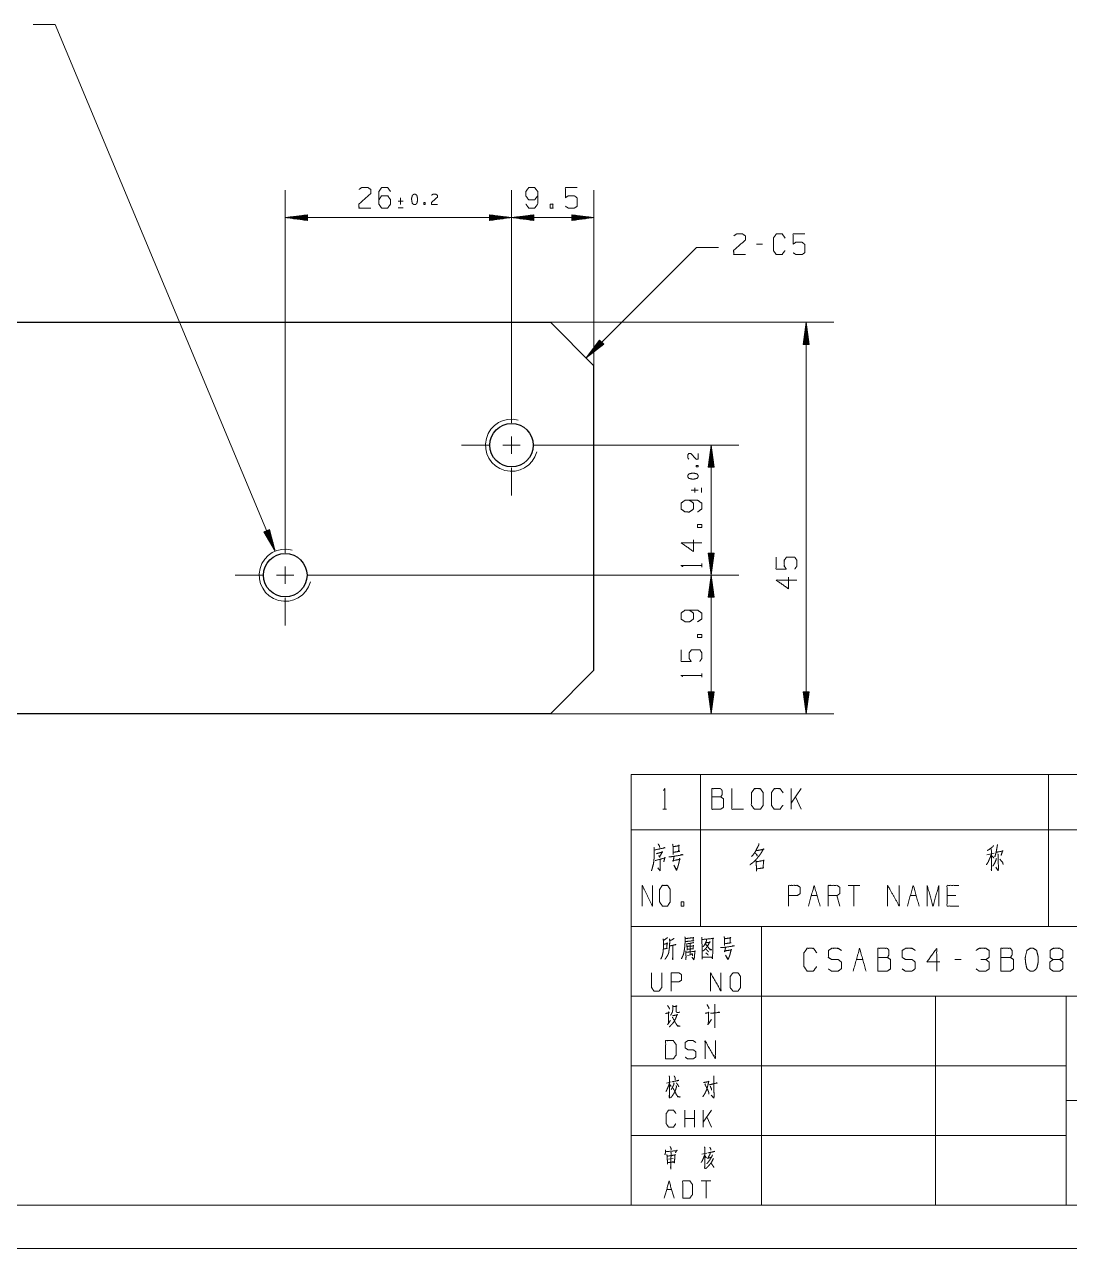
# Model space of a CAD drawing. Header units: millimetres. Extents: x 0 to 420, y 0 to 297.
# Drawn here: x 165.3 to 285.4, y 0 to 140.7 of the extents above; entities that cross this region are included whole.
import ezdxf

# ---------------------------------------------------------------- set-up
doc = ezdxf.new("R2010")
doc.units = ezdxf.units.MM
doc.layers.add('1', color=7, linetype='Continuous', true_color=0xffffff)

msp = doc.modelspace()

# ---------------------------------------------------------------- linework, layer by layer
at = {"layer": '1', "color": 13, "linetype": 'Continuous', "lineweight": 18}
for p, q in [((168.83, 140.68), (166.29, 140.68)), ((194.1, 80.15), (168.83, 140.68)), ((195.26, 83.14), (195.26, 121.65)), ((221.27, 98.09), (221.27, 121.65)), ((221.27, 98.09), (221.27, 121.65)), ((230.73, 101.45), (230.73, 121.65)), ((197.8, 118.81), (195.26, 118.48)), ((195.26, 118.48), (197.8, 118.14)), ((221.27, 118.48), (195.26, 118.48)), ((197.8, 118.5), (195.45, 118.5)), ((197.8, 118.45), (195.45, 118.45)), ((197.8, 118.55), (195.83, 118.55)), ((197.8, 118.4), (195.83, 118.4)), ((197.8, 118.6), (196.22, 118.6)), ((197.8, 118.35), (196.22, 118.35)), ((197.8, 118.65), (196.61, 118.65)), ((197.8, 118.3), (196.61, 118.3)), ((197.8, 118.7), (196.99, 118.7)), ((197.8, 118.25), (196.99, 118.25)), ((197.8, 118.75), (197.38, 118.75)), ((197.8, 118.2), (197.38, 118.2)), ((197.8, 118.81), (197.76, 118.81)), ((197.8, 118.81), (197.76, 118.81)), ((197.8, 118.14), (197.8, 118.81)), ((218.73, 118.81), (218.76, 118.81)), ((218.73, 118.81), (218.76, 118.81)), ((218.73, 118.81), (218.73, 118.14)), ((221.27, 118.48), (218.73, 118.81)), ((218.73, 118.75), (219.15, 118.75)), ((218.73, 118.7), (219.53, 118.7)), ((218.73, 118.65), (219.92, 118.65)), ((218.73, 118.6), (220.3, 118.6)), ((218.73, 118.55), (220.69, 118.55)), ((218.73, 118.5), (221.08, 118.5)), ((218.73, 118.14), (221.27, 118.48)), ((218.73, 118.45), (221.08, 118.45)), ((218.73, 118.4), (220.69, 118.4)), ((218.73, 118.35), (220.3, 118.35)), ((218.73, 118.3), (219.92, 118.3)), ((218.73, 118.25), (219.53, 118.25)), ((218.73, 118.2), (219.15, 118.2)), ((223.81, 118.81), (221.27, 118.48)), ((221.27, 118.48), (223.81, 118.14)), ((230.73, 118.48), (221.27, 118.48)), ((223.81, 118.5), (221.46, 118.5)), ((223.81, 118.45), (221.46, 118.45)), ((223.81, 118.55), (221.85, 118.55)), ((223.81, 118.4), (221.85, 118.4)), ((223.81, 118.6), (222.23, 118.6)), ((223.81, 118.35), (222.23, 118.35)), ((223.81, 118.65), (222.62, 118.65)), ((223.81, 118.3), (222.62, 118.3)), ((223.81, 118.7), (223.01, 118.7)), ((223.81, 118.25), (223.01, 118.25)), ((223.81, 118.75), (223.39, 118.75)), ((223.81, 118.2), (223.39, 118.2)), ((223.81, 118.81), (223.78, 118.81)), ((223.81, 118.81), (223.78, 118.81)), ((223.81, 118.14), (223.81, 118.81)), ((228.19, 118.81), (228.22, 118.81)), ((228.19, 118.81), (228.22, 118.81)), ((228.19, 118.81), (228.19, 118.14)), ((230.73, 118.48), (228.19, 118.81)), ((228.19, 118.75), (228.61, 118.75)), ((228.19, 118.7), (229, 118.7)), ((228.19, 118.65), (229.38, 118.65)), ((228.19, 118.6), (229.77, 118.6)), ((228.19, 118.55), (230.15, 118.55)), ((228.19, 118.5), (230.54, 118.5)), ((228.19, 118.14), (230.73, 118.48)), ((228.19, 118.45), (230.54, 118.45)), ((228.19, 118.4), (230.15, 118.4)), ((228.19, 118.35), (229.77, 118.35)), ((228.19, 118.3), (229.38, 118.3)), ((228.19, 118.25), (229, 118.25)), ((228.19, 118.2), (228.61, 118.2)), ((197.8, 118.15), (197.76, 118.15)), ((197.8, 118.15), (197.76, 118.15)), ((218.73, 118.15), (218.76, 118.15)), ((218.73, 118.15), (218.76, 118.15)), ((223.81, 118.15), (223.78, 118.15)), ((223.81, 118.15), (223.78, 118.15)), ((228.19, 118.15), (228.22, 118.15)), ((228.19, 118.15), (228.22, 118.15)), ((242.51, 115.04), (229.83, 102.36)), ((242.51, 115.04), (245.05, 115.04)), ((225.73, 106.45), (258.31, 106.45)), ((255.14, 106.45), (254.8, 103.91)), ((255.06, 103.91), (255.06, 105.87)), ((255.11, 103.91), (255.11, 106.26)), ((255.47, 103.91), (255.14, 106.45)), ((255.14, 106.45), (255.14, 61.45)), ((255.16, 103.91), (255.16, 106.26)), ((255.21, 103.91), (255.21, 105.87)), ((231.38, 104.39), (229.83, 102.36)), ((231.6, 104.17), (229.94, 102.51)), ((231.64, 104.13), (229.98, 102.47)), ((231.57, 104.21), (230.18, 102.82)), ((231.53, 104.24), (230.42, 103.13)), ((231.5, 104.28), (230.65, 103.44)), ((231.46, 104.31), (230.89, 103.75)), ((231.42, 104.35), (231.13, 104.05)), ((231.39, 104.39), (231.37, 104.36)), ((231.39, 104.39), (231.37, 104.36)), ((231.86, 103.92), (231.38, 104.39)), ((254.86, 103.91), (254.86, 104.33)), ((254.91, 103.91), (254.91, 104.71)), ((254.96, 103.91), (254.96, 105.1)), ((255.01, 103.91), (255.01, 105.48)), ((255.26, 103.91), (255.26, 105.48)), ((255.32, 103.91), (255.32, 105.1)), ((255.37, 103.91), (255.37, 104.71)), ((255.42, 103.91), (255.42, 104.33)), ((229.83, 102.36), (231.86, 103.92)), ((231.68, 104.1), (230.29, 102.71)), ((231.71, 104.06), (230.6, 102.95)), ((231.75, 104.03), (230.91, 103.19)), ((231.78, 103.99), (231.21, 103.42)), ((231.82, 103.95), (231.52, 103.66)), ((231.85, 103.92), (231.83, 103.9)), ((231.85, 103.92), (231.83, 103.9)), ((254.8, 103.91), (255.47, 103.91)), ((254.81, 103.91), (254.81, 103.94)), ((254.81, 103.91), (254.81, 103.94)), ((255.47, 103.91), (255.47, 103.94)), ((255.47, 103.91), (255.47, 103.94)), ((227.04, 92.32), (247.39, 92.32)), ((244.22, 92.32), (243.88, 89.78)), ((244.14, 89.78), (244.14, 91.74)), ((244.19, 89.78), (244.19, 92.13)), ((244.55, 89.78), (244.22, 92.32)), ((244.22, 77.38), (244.22, 92.32)), ((244.24, 89.78), (244.24, 92.13)), ((244.29, 89.78), (244.29, 91.74)), ((243.94, 89.78), (243.94, 90.2)), ((243.99, 89.78), (243.99, 90.59)), ((244.04, 89.78), (244.04, 90.97)), ((244.09, 89.78), (244.09, 91.36)), ((244.34, 89.78), (244.34, 91.36)), ((244.39, 89.78), (244.39, 90.97)), ((244.45, 89.78), (244.45, 90.59)), ((244.5, 89.78), (244.5, 90.2)), ((243.88, 89.78), (244.55, 89.78)), ((243.89, 89.78), (243.89, 89.81)), ((243.89, 89.78), (243.89, 89.81)), ((244.55, 89.78), (244.55, 89.81)), ((244.55, 89.78), (244.55, 89.81)), ((193.43, 82.62), (192.81, 82.36)), ((192.81, 82.36), (194.1, 80.15)), ((192.82, 82.36), (192.83, 82.33)), ((192.82, 82.36), (192.83, 82.33)), ((192.86, 82.38), (193.02, 82)), ((192.91, 82.4), (193.22, 81.66)), ((192.96, 82.42), (193.42, 81.33)), ((193, 82.44), (193.61, 80.99)), ((193.05, 82.46), (193.81, 80.65)), ((193.1, 82.48), (194, 80.32)), ((193.15, 82.5), (194.05, 80.34)), ((193.19, 82.52), (193.95, 80.71)), ((193.24, 82.54), (193.85, 81.09)), ((193.29, 82.56), (193.74, 81.46)), ((193.33, 82.58), (193.64, 81.84)), ((193.38, 82.6), (193.54, 82.21)), ((193.43, 82.62), (193.44, 82.59)), ((193.43, 82.62), (193.44, 82.59)), ((194.1, 80.15), (193.43, 82.62)), ((243.88, 79.92), (244.22, 77.38)), ((244.55, 79.92), (243.88, 79.92)), ((243.89, 79.92), (243.89, 79.89)), ((243.89, 79.92), (243.89, 79.89)), ((243.94, 79.92), (243.94, 79.5)), ((243.99, 79.92), (243.99, 79.12)), ((244.04, 79.92), (244.04, 78.73)), ((244.09, 79.92), (244.09, 78.34)), ((244.14, 79.92), (244.14, 77.96)), ((244.19, 79.92), (244.19, 77.57)), ((244.22, 77.38), (244.55, 79.92)), ((244.24, 79.92), (244.24, 77.57)), ((244.29, 79.92), (244.29, 77.96)), ((244.34, 79.92), (244.34, 78.34)), ((244.39, 79.92), (244.39, 78.73)), ((244.45, 79.92), (244.45, 79.12)), ((244.5, 79.92), (244.5, 79.5)), ((244.55, 79.92), (244.55, 79.89)), ((244.55, 79.92), (244.55, 79.89)), ((201.02, 77.38), (247.39, 77.38)), ((201.02, 77.38), (247.39, 77.38)), ((244.22, 77.38), (243.88, 74.84)), ((244.55, 74.84), (244.22, 77.38)), ((244.22, 77.38), (244.22, 61.45)), ((244.04, 74.84), (244.04, 76.03)), ((244.09, 74.84), (244.09, 76.41)), ((244.14, 74.84), (244.14, 76.8)), ((244.19, 74.84), (244.19, 77.19)), ((244.24, 74.84), (244.24, 77.19)), ((244.29, 74.84), (244.29, 76.8)), ((244.34, 74.84), (244.34, 76.41)), ((244.39, 74.84), (244.39, 76.03)), ((243.88, 74.84), (244.55, 74.84)), ((243.89, 74.84), (243.89, 74.87)), ((243.89, 74.84), (243.89, 74.87)), ((243.94, 74.84), (243.94, 75.26)), ((243.99, 74.84), (243.99, 75.64)), ((244.45, 74.84), (244.45, 75.64)), ((244.5, 74.84), (244.5, 75.26)), ((244.55, 74.84), (244.55, 74.87)), ((244.55, 74.84), (244.55, 74.87)), ((243.88, 63.99), (244.22, 61.45)), ((244.55, 63.99), (243.88, 63.99)), ((243.89, 63.99), (243.89, 63.96)), ((243.89, 63.99), (243.89, 63.96)), ((243.94, 63.99), (243.94, 63.57)), ((243.99, 63.99), (243.99, 63.19)), ((244.04, 63.99), (244.04, 62.8)), ((244.09, 63.99), (244.09, 62.41)), ((244.14, 63.99), (244.14, 62.03)), ((244.19, 63.99), (244.19, 61.64)), ((244.22, 61.45), (244.55, 63.99)), ((244.24, 63.99), (244.24, 61.64)), ((244.29, 63.99), (244.29, 62.03)), ((244.34, 63.99), (244.34, 62.41)), ((244.39, 63.99), (244.39, 62.8)), ((244.45, 63.99), (244.45, 63.19)), ((244.5, 63.99), (244.5, 63.57)), ((244.55, 63.99), (244.55, 63.96)), ((244.55, 63.99), (244.55, 63.96)), ((254.8, 63.99), (255.14, 61.45)), ((255.47, 63.99), (254.8, 63.99)), ((254.81, 63.99), (254.81, 63.96)), ((254.81, 63.99), (254.81, 63.96)), ((254.86, 63.99), (254.86, 63.57)), ((254.91, 63.99), (254.91, 63.19)), ((254.96, 63.99), (254.96, 62.8)), ((255.01, 63.99), (255.01, 62.41)), ((255.06, 63.99), (255.06, 62.03)), ((255.11, 63.99), (255.11, 61.64)), ((255.14, 61.45), (255.47, 63.99)), ((255.16, 63.99), (255.16, 61.64)), ((255.21, 63.99), (255.21, 62.03)), ((255.26, 63.99), (255.26, 62.41)), ((255.32, 63.99), (255.32, 62.8)), ((255.37, 63.99), (255.37, 63.19)), ((255.42, 63.99), (255.42, 63.57)), ((255.47, 63.99), (255.47, 63.96)), ((255.47, 63.99), (255.47, 63.96)), ((225.73, 61.45), (247.39, 61.45)), ((225.73, 61.45), (258.31, 61.45))]:
    msp.add_line(p, q, dxfattribs=at)
at = {"layer": '1', "color": 95, "linetype": 'Continuous', "lineweight": 18}
for p, q in [((208.8, 120.37), (208.23, 120.37)), ((208.23, 119.59), (208.8, 119.59)), ((208.52, 120.77), (208.52, 119.97)), ((250.1, 115.43), (249.42, 115.43)), ((242.32, 87.44), (242.32, 86.87)), ((243.11, 86.87), (243.11, 87.44)), ((241.92, 87.16), (242.72, 87.16)), ((243.12, 78.29), (243.12, 78.71)), ((243.12, 65.66), (243.12, 66.08)), ((235, 54.46), (243, 54.46)), ((235, 54.46), (235, 48.11)), ((243, 54.46), (243, 48.11)), ((243, 54.46), (283, 54.46)), ((283, 54.46), (283, 48.11)), ((283, 54.46), (313, 54.46)), ((254.57, 52.85), (253.41, 51.2)), ((253.41, 50.48), (253.41, 52.85)), ((254.57, 50.48), (253.9, 51.9)), ((238.67, 50.48), (239.09, 50.48)), ((235, 48.11), (243, 48.11)), ((235, 48.11), (235, 37)), ((243, 48.11), (243, 37)), ((243, 48.11), (283, 48.11)), ((283, 48.11), (283, 37)), ((283, 48.11), (313, 48.11)), ((275.91, 45.23), (276.73, 45.45)), ((261.28, 41.74), (259.94, 41.74)), ((260.61, 41.74), (260.61, 39.36)), ((255.72, 40.56), (256.39, 40.56)), ((259, 39.36), (258.67, 40.56)), ((267.1, 40.56), (267.77, 40.56)), ((272.33, 40.56), (271.32, 40.56)), ((235, 37), (243, 37)), ((243, 37), (283, 37)), ((283, 37), (313, 37)), ((241.5, 33.66), (242.04, 33.81)), ((241.79, 35.05), (241.78, 33.74)), ((260.9, 33.21), (261.64, 33.21)), ((272.95, 33.21), (272.21, 33.21)), ((239.62, 19.15), (239.06, 19.01)), ((239.43, 18.9), (239.63, 18.63)), ((241.17, 13.94), (241.17, 15.91)), ((242.28, 13.94), (242.28, 15.91)), ((244.25, 15.91), (243.29, 14.54)), ((243.29, 13.94), (243.29, 15.91)), ((242.28, 14.94), (241.17, 14.94)), ((244.25, 13.94), (243.7, 15.12)), ((239.32, 10.28), (239.85, 10.36)), ((243.7, 10.96), (243.12, 10.84)), ((243.49, 10.67), (243.68, 10.43)), ((244.18, 7.77), (243.07, 7.77)), ((243.62, 7.77), (243.62, 5.8)), ((239.1, 6.79), (239.66, 6.79))]:
    msp.add_line(p, q, dxfattribs=at)
at = {"layer": '1', "color": 30, "linetype": 'Continuous', "lineweight": 25}
for p, q in [((64.73, 106.45), (225.73, 106.45)), ((230.73, 101.45), (225.73, 106.45)), ((230.73, 66.45), (230.73, 101.45)), ((225.73, 61.45), (230.73, 66.45)), ((225.73, 61.45), (64.73, 61.45))]:
    msp.add_line(p, q, dxfattribs=at)
at = {"layer": '1', "color": 252, "linetype": 'Continuous', "lineweight": 18}
for p, q in [((221.27, 94.91), (221.27, 98.09)), ((221.27, 91.32), (221.27, 93.33)), ((218.68, 92.32), (215.5, 92.32)), ((220.27, 92.32), (222.27, 92.32)), ((223.86, 92.32), (227.04, 92.32)), ((221.27, 89.73), (221.27, 86.56)), ((195.26, 79.97), (195.26, 83.14)), ((192.67, 77.38), (189.49, 77.38)), ((194.25, 77.38), (196.26, 77.38)), ((195.26, 76.38), (195.26, 78.38)), ((197.85, 77.38), (201.02, 77.38)), ((195.26, 74.79), (195.26, 71.61))]:
    msp.add_line(p, q, dxfattribs=at)
at = {"layer": '1', "color": 132, "linetype": 'Continuous', "lineweight": 18}
for p, q in [((235, 37), (235, 5)), ((235, 37), (415, 37)), ((250, 37), (250, 5)), ((235, 29), (415, 29)), ((270, 29), (270, 5)), ((285, 29), (285, 5)), ((235, 21), (285, 21)), ((285, 17), (394, 17)), ((235, 13), (285, 13)), ((25, 5), (415, 5)), ((235, 5), (415, 5)), ((0, 0), (420, 0))]:
    msp.add_line(p, q, dxfattribs=at)
at = {"layer": '1', "color": 30, "linetype": 'Continuous', "lineweight": 25}
for centre in [(221.27, 92.32), (195.26, 77.38)]:
    msp.add_circle(centre, 2.5, dxfattribs=at)
at = {"layer": '1', "color": 30, "linetype": 'Continuous', "lineweight": 13}
for centre in [(221.27, 92.32), (195.26, 77.38)]:
    msp.add_arc(centre, 3, 75, 345, dxfattribs=at)
at = {"layer": '1', "color": 95, "linetype": 'Continuous', "lineweight": 18}
for points, knots in [([(203.74, 121.72), (204.06, 121.94), (204.75, 121.94), (205.08, 121.72), (205.08, 121.24), (203.72, 120.04), (203.74, 119.57), (205.08, 119.57)], [0, 0, 0.069694, 0.192979, 0.265274, 0.350227, 0.67474, 0.759752, 1, 1]), ([(206.02, 120.52), (206.34, 120.99), (207.03, 120.99), (207.36, 120.52), (207.36, 120.04), (207.03, 119.57), (206.34, 119.57), (206.02, 120.04), (206.02, 121.47), (206.34, 121.94), (207.03, 121.94), (207.36, 121.47)], [0, 0, 0.076964, 0.169762, 0.248073, 0.312018, 0.39033, 0.483127, 0.560092, 0.751927, 0.828891, 0.921688, 1, 1]), ([(210.21, 119.97), (210.38, 120.1), (210.46, 120.45), (210.46, 120.69), (210.38, 121.05), (210.21, 121.16), (210.04, 121.16), (209.87, 121.05), (209.78, 120.69), (209.79, 120.45), (209.87, 120.1), (210.04, 119.97), (210.21, 119.97)], [0, 0, 0.067525, 0.183968, 0.260581, 0.38094, 0.446136, 0.500306, 0.565502, 0.68586, 0.762527, 0.878305, 0.94583, 1, 1]), ([(212.07, 121.05), (212.23, 121.16), (212.57, 121.16), (212.74, 121.05), (212.74, 120.81), (212.06, 120.21), (212.07, 119.97), (212.74, 119.97)], [0, 0, 0.069694, 0.192979, 0.265274, 0.350229, 0.674738, 0.759752, 1, 1]), ([(222.92, 120.04), (223.24, 119.57), (223.93, 119.57), (224.27, 120.04), (224.27, 121.47), (223.93, 121.94), (223.24, 121.94), (222.92, 121.47), (222.9, 120.99), (223.24, 120.52), (223.93, 120.52), (224.27, 120.99)], [0, 0, 0.076857, 0.169525, 0.247728, 0.439296, 0.517499, 0.610167, 0.687024, 0.750925, 0.829129, 0.921797, 1, 1]), ([(227.46, 119.79), (227.79, 119.57), (228.48, 119.57), (228.82, 119.79), (228.82, 120.74), (228.48, 120.99), (227.79, 120.99), (227.46, 120.77), (227.46, 121.94), (228.82, 121.94)], [0, 0, 0.062229, 0.168343, 0.230572, 0.376815, 0.441266, 0.54738, 0.609609, 0.790488, 1, 1]), ([(211.18, 119.97), (211.35, 119.97), (211.35, 120.21), (211.18, 120.21), (211.18, 119.97)], [0, 0, 0.207082, 0.5, 0.707082, 1, 1]), ([(225.69, 119.57), (226.03, 119.57), (226.03, 120.04), (225.69, 120.04), (225.69, 119.57)], [0, 0, 0.207085, 0.5, 0.707085, 1, 1]), ([(246.81, 116.38), (247.13, 116.6), (247.82, 116.6), (248.15, 116.38), (248.15, 115.9), (246.79, 114.7), (246.81, 114.23), (248.15, 114.23)], [0, 0, 0.069691, 0.192976, 0.265274, 0.350227, 0.67474, 0.759752, 1, 1]), ([(252.69, 114.7), (252.35, 114.23), (251.7, 114.23), (251.36, 114.7), (251.36, 116.13), (251.7, 116.6), (252.37, 116.6), (252.71, 116.13)], [0, 0, 0.114567, 0.243366, 0.357935, 0.638584, 0.753154, 0.885433, 1, 1]), ([(253.62, 114.45), (253.96, 114.23), (254.65, 114.23), (254.98, 114.45), (254.98, 115.4), (254.65, 115.65), (253.96, 115.65), (253.62, 115.43), (253.62, 116.6), (254.98, 116.6)], [0, 0, 0.062229, 0.168345, 0.230571, 0.376816, 0.441264, 0.547379, 0.609609, 0.79049, 1, 1]), ([(241.64, 90.71), (241.53, 90.87), (241.53, 91.21), (241.64, 91.38), (241.88, 91.38), (242.48, 90.7), (242.72, 90.71), (242.72, 91.38)], [0, 0, 0.069692, 0.192977, 0.265269, 0.350224, 0.674739, 0.759753, 1, 1]), ([(242.72, 88.85), (242.59, 89.02), (242.24, 89.11), (242.01, 89.11), (241.64, 89.02), (241.53, 88.85), (241.53, 88.68), (241.64, 88.51), (242.01, 88.43), (242.24, 88.43), (242.59, 88.51), (242.72, 88.68), (242.72, 88.85)], [0, 0, 0.067527, 0.183971, 0.260585, 0.380945, 0.446139, 0.500306, 0.565501, 0.68586, 0.762527, 0.878306, 0.945834, 1, 1]), ([(242.72, 89.82), (242.72, 89.99), (242.48, 89.99), (242.48, 89.82), (242.72, 89.82)], [0, 0, 0.20709, 0.5, 0.70709, 1, 1]), ([(242.65, 84.66), (243.12, 84.98), (243.12, 85.67), (242.65, 86), (241.22, 86), (240.75, 85.67), (240.75, 84.98), (241.22, 84.66), (241.7, 84.64), (242.17, 84.98), (242.17, 85.67), (241.7, 86)], [0, 0, 0.076855, 0.169524, 0.247727, 0.439297, 0.517499, 0.610169, 0.687024, 0.750926, 0.829128, 0.921797, 1, 1]), ([(243.12, 82.88), (243.12, 83.21), (242.65, 83.21), (242.65, 82.88), (243.12, 82.88)], [0, 0, 0.207091, 0.5, 0.707091, 1, 1]), ([(242.17, 81.45), (242.17, 80.11), (240.75, 81.11), (243.12, 81.11)], [0, 0, 0.24587, 0.565295, 1, 1]), ([(253.82, 78.08), (254.05, 78.42), (254.05, 79.11), (253.82, 79.45), (252.87, 79.45), (252.62, 79.11), (252.62, 78.42), (252.85, 78.08), (251.67, 78.08), (251.67, 79.45)], [0, 0, 0.062228, 0.168344, 0.230572, 0.376816, 0.441265, 0.547381, 0.609608, 0.790489, 1, 1]), ([(240.95, 78.36), (240.75, 78.5), (243.12, 78.5)], [0, 0, 0.093486, 1, 1]), ([(253.1, 77.17), (253.1, 75.83), (251.67, 76.83), (254.05, 76.83)], [0, 0, 0.24587, 0.565295, 1, 1]), ([(242.65, 72.03), (243.12, 72.34), (243.12, 73.03), (242.65, 73.37), (241.22, 73.37), (240.75, 73.03), (240.75, 72.34), (241.22, 72.03), (241.7, 72.01), (242.17, 72.34), (242.17, 73.03), (241.7, 73.37)], [0, 0, 0.076855, 0.169525, 0.247727, 0.439297, 0.517499, 0.610169, 0.687024, 0.750926, 0.829128, 0.921798, 1, 1]), ([(243.12, 70.24), (243.12, 70.58), (242.65, 70.58), (242.65, 70.24), (243.12, 70.24)], [0, 0, 0.207091, 0.5, 0.707091, 1, 1]), ([(242.9, 67.46), (243.12, 67.79), (243.12, 68.48), (242.9, 68.82), (241.95, 68.82), (241.7, 68.48), (241.7, 67.79), (241.92, 67.46), (240.75, 67.46), (240.75, 68.82)], [0, 0, 0.062228, 0.168344, 0.230572, 0.376816, 0.441265, 0.54738, 0.609608, 0.79049, 1, 1]), ([(240.95, 65.73), (240.75, 65.87), (243.12, 65.87)], [0, 0, 0.093486, 1, 1]), ([(238.74, 52.65), (238.88, 52.85), (238.88, 50.48)], [0, 0, 0.093491, 1, 1]), ([(244.3, 51.9), (244.3, 52.85), (245.31, 52.85), (245.47, 52.63), (245.47, 52.15), (245.31, 51.9), (244.3, 51.9), (244.3, 50.48), (245.29, 50.48), (245.62, 50.7), (245.62, 51.68), (245.31, 51.9)], [0, 0, 0.115917, 0.238846, 0.272468, 0.330427, 0.366584, 0.489512, 0.663388, 0.78416, 0.833484, 0.952452, 1, 1]), ([(246.58, 52.85), (246.58, 50.48), (247.92, 50.48)], [0, 0, 0.638733, 1, 1]), ([(249.19, 50.48), (249.86, 50.48), (250.2, 50.95), (250.2, 52.38), (249.86, 52.85), (249.19, 52.85), (248.83, 52.38), (248.83, 50.95), (249.19, 50.48)], [0, 0, 0.102684, 0.191619, 0.409477, 0.498411, 0.601095, 0.691619, 0.909477, 1, 1]), ([(252.45, 50.95), (252.12, 50.48), (251.46, 50.48), (251.13, 50.95), (251.13, 52.38), (251.46, 52.85), (252.14, 52.85), (252.47, 52.38)], [0, 0, 0.11457, 0.243368, 0.357935, 0.638584, 0.753151, 0.88543, 1, 1]), ([(238.13, 46.5), (238.24, 46.3), (238.28, 46.2), (238.3, 46.1)], [0, 0, 0.518666, 0.769903, 1, 1]), ([(239.78, 46.47), (239.84, 46.18), (239.84, 45.3), (239.84, 45.53), (240.59, 45.65), (240.47, 45.65), (240.5, 46.28), (240.51, 46.38), (240.54, 46.3), (240.43, 46.28), (239.84, 46.18)], [0, 0, 0.080215, 0.309219, 0.368106, 0.567901, 0.600755, 0.764536, 0.791028, 0.812305, 0.841788, 1, 1]), ([(249.69, 46.53), (249.67, 46.35), (249.46, 45.95), (249.34, 45.7), (249.2, 45.48), (249.02, 45.23), (248.84, 45.05)], [0, 0, 0.101776, 0.36375, 0.525156, 0.678923, 0.856077, 1, 1]), ([(277.11, 46.43), (277.1, 46.3), (277.01, 45.78), (276.94, 45.43), (276.81, 45)], [0, 0, 0.086568, 0.451631, 0.696475, 1, 1]), ([(237.64, 46.1), (237.67, 45.8), (237.67, 45.4), (237.66, 45.05), (237.63, 44.58), (237.58, 44.23), (237.45, 43.73), (237.39, 43.53), (237.34, 43.4)], [0, 0, 0.110092, 0.256085, 0.383957, 0.5577, 0.686593, 0.874746, 0.95125, 1, 1]), ([(237.69, 45.8), (238.9, 46.05), (238.83, 46.08), (238.69, 46)], [0, 0, 0.844337, 0.890571, 1, 1]), ([(237.91, 45.37), (238.63, 45.58), (238.63, 45.62), (238.28, 45.02), (238.33, 44.93), (238.18, 45.15)], [0, 0, 0.399217, 0.42587, 0.794862, 0.853779, 1, 1]), ([(239.35, 45.02), (239.56, 45.02), (239.96, 45.08), (240.97, 45.25), (240.86, 45.28), (240.7, 45.23)], [0, 0, 0.106701, 0.321702, 0.85493, 0.913855, 1, 1]), ([(239.95, 45.08), (239.84, 44.48), (239.81, 44.58), (240.64, 44.73), (240.59, 44.83), (240.59, 44.73), (240.5, 44.3), (240.43, 44.03), (240.36, 43.8), (240.29, 43.63), (240.25, 43.5), (240.22, 43.48), (239.93, 44.05), (240.23, 43.53)], [0, 0, 0.140876, 0.165081, 0.360229, 0.385754, 0.40885, 0.509385, 0.574531, 0.629565, 0.672502, 0.70335, 0.712616, 0.860567, 1, 1]), ([(249.44, 45.75), (249.5, 45.73), (250.29, 45.9), (250.24, 45.95), (250.1, 45.7), (249.94, 45.43), (249.78, 45.2), (249.6, 44.98), (249.41, 44.75), (249.2, 44.52), (248.97, 44.33), (248.79, 44.2), (248.65, 44.08)], [0, 0, 0.0171, 0.254607, 0.275861, 0.359626, 0.452276, 0.532639, 0.616084, 0.702807, 0.792986, 0.881826, 0.944957, 1, 1]), ([(249.25, 45.48), (249.28, 45.45), (249.48, 45.23), (249.5, 45.1), (249.43, 45.28)], [0, 0, 0.066034, 0.519579, 0.712126, 1, 1]), ([(276.41, 45.33), (276.3, 45), (276.18, 44.73), (276.07, 44.45), (275.97, 44.3), (275.84, 44.1)], [0, 0, 0.251918, 0.474135, 0.691328, 0.826704, 1, 1]), ([(276.66, 46.33), (276.62, 46.22), (276.39, 46.03), (276.14, 45.85), (275.93, 45.75)], [0, 0, 0.111855, 0.433099, 0.752711, 1, 1]), ([(276.41, 45.95), (276.43, 43.98), (276.44, 43.42), (276.41, 43.53), (276.43, 43.75)], [0, 0, 0.691282, 0.883884, 0.921007, 1, 1]), ([(276.43, 45.15), (276.66, 44.95), (276.71, 44.85)], [0, 0, 0.729081, 1, 1]), ([(277.15, 45.35), (277.24, 45.23), (277.2, 45.25), (277.22, 43.92), (277.22, 43.6), (277.2, 43.42), (276.92, 43.83), (277.2, 43.48)], [0, 0, 0.051678, 0.066292, 0.513632, 0.623346, 0.682724, 0.848097, 1, 1]), ([(276.97, 45.53), (277.77, 45.7), (277.7, 45.73), (277.54, 45.18)], [0, 0, 0.557068, 0.608359, 1, 1]), ([(237.77, 44.58), (238.91, 44.9), (238.9, 44.98), (238.77, 44.45)], [0, 0, 0.658858, 0.701264, 1, 1]), ([(238.35, 44.73), (238.36, 43.8), (238.36, 43.53), (238.35, 43.4), (238.07, 43.75), (238.33, 43.45)], [0, 0, 0.42491, 0.551214, 0.609076, 0.815631, 1, 1]), ([(249.34, 44.58), (249.37, 44.5), (249.41, 43.88), (249.43, 43.8), (249.43, 43.35), (249.41, 43.55), (249.41, 43.63), (250.27, 43.75), (250.17, 43.75), (250.26, 44.68), (250.29, 44.63), (250.24, 44.6), (249.39, 44.45)], [0, 0, 0.018828, 0.160989, 0.178489, 0.280681, 0.326276, 0.343309, 0.542028, 0.566109, 0.777127, 0.791032, 0.804344, 1, 1]), ([(276.99, 44.83), (276.97, 44.7), (276.78, 44.25), (276.58, 43.95)], [0, 0, 0.129621, 0.63294, 1, 1]), ([(277.4, 44.75), (277.72, 44.35), (277.77, 44.15)], [0, 0, 0.711824, 1, 1]), ([(236.28, 39.36), (236.28, 41.74), (237.47, 39.36), (237.47, 41.74)], [0, 0, 0.320621, 0.679379, 1, 1]), ([(238.6, 39.36), (239.2, 39.36), (239.5, 39.84), (239.5, 41.26), (239.2, 41.74), (238.6, 41.74), (238.29, 41.26), (238.29, 39.84), (238.6, 39.36)], [0, 0, 0.094594, 0.183574, 0.409674, 0.498654, 0.593248, 0.683574, 0.909674, 1, 1]), ([(253.11, 39.36), (253.11, 41.74), (254.11, 41.74), (254.45, 41.51), (254.45, 40.79), (254.1, 40.56), (253.11, 40.56)], [0, 0, 0.401146, 0.571314, 0.639588, 0.762043, 0.832817, 1, 1]), ([(257.66, 39.36), (257.66, 41.74), (258.67, 41.74), (259, 41.51), (259, 40.79), (258.67, 40.56), (257.66, 40.56)], [0, 0, 0.400952, 0.571034, 0.639278, 0.761674, 0.829918, 1, 1]), ([(264.49, 39.36), (264.49, 41.74), (265.83, 39.36), (265.83, 41.74)], [0, 0, 0.317574, 0.682426, 1, 1]), ([(269.04, 39.36), (269.04, 41.74), (269.71, 39.36), (270.38, 41.74), (270.38, 39.36)], [0, 0, 0.245192, 0.5, 0.754808, 1, 1]), ([(272.66, 39.36), (271.32, 39.36), (271.32, 41.74), (272.66, 41.74)], [0, 0, 0.26539, 0.73461, 1, 1]), ([(240.77, 39.36), (241.07, 39.36), (241.07, 39.84), (240.77, 39.84), (240.77, 39.36)], [0, 0, 0.192791, 0.5, 0.692791, 1, 1]), ([(239.2, 35.73), (239.14, 35.69), (238.72, 35.4), (238.69, 35.58), (238.73, 35.4), (238.73, 34.83), (238.72, 34.47), (238.7, 34.23), (238.67, 33.99), (238.62, 33.77), (238.56, 33.55), (238.48, 33.39), (238.42, 33.26)], [0, 0, 0.024363, 0.186803, 0.243942, 0.302154, 0.485023, 0.597668, 0.675195, 0.753199, 0.825098, 0.898191, 0.953346, 1, 1]), ([(238.76, 34.41), (238.8, 34.43), (239.15, 34.5), (239.11, 34.47), (239.15, 35.16), (239.19, 35.07), (238.75, 34.96)], [0, 0, 0.022681, 0.239273, 0.269981, 0.676983, 0.732557, 1, 1]), ([(239.94, 35.64), (239.69, 35.47), (239.45, 35.4), (239.42, 35.58), (239.45, 35.31), (239.44, 35.05), (239.42, 34.76), (239.4, 34.52), (239.37, 34.3), (239.34, 34.05), (239.3, 33.88), (239.22, 33.74), (239.14, 33.59), (239.06, 33.46), (238.98, 33.35), (238.9, 33.26)], [0, 0, 0.096323, 0.172941, 0.229419, 0.31342, 0.396988, 0.487497, 0.564126, 0.634338, 0.711439, 0.768976, 0.817389, 0.871907, 0.92032, 0.962889, 1, 1]), ([(241.2, 35.84), (241.21, 35.64), (241.21, 35.29), (241.2, 34.96), (241.18, 34.74), (241.15, 34.45), (241.11, 34.21), (241.06, 33.94), (241, 33.74), (240.92, 33.55), (240.79, 33.3)], [0, 0, 0.076501, 0.212087, 0.339339, 0.424292, 0.535104, 0.630036, 0.733301, 0.813244, 0.895184, 1, 1]), ([(241.25, 35.62), (242.21, 35.73), (242.17, 35.78), (242.12, 35.38), (242.2, 35.38), (241.23, 35.27)], [0, 0, 0.39108, 0.416924, 0.577585, 0.60892, 1, 1]), ([(242.2, 35.18), (242.15, 35.14), (241.76, 35.07), (241.54, 35.03), (241.34, 34.98)], [0, 0, 0.07226, 0.516589, 0.766867, 1, 1]), ([(243.12, 35.8), (243.15, 35.51), (243.18, 33.24), (243.17, 33.48), (244.27, 33.48), (244.2, 33.5), (244.04, 33.48)], [0, 0, 0.069512, 0.617083, 0.675676, 0.942511, 0.962039, 1, 1]), ([(243.17, 35.51), (244.48, 35.64), (244.43, 35.71), (244.4, 35.51), (244.38, 33.52), (244.37, 33.3), (244.26, 33.48)], [0, 0, 0.32813, 0.348326, 0.398409, 0.893176, 0.948286, 1, 1]), ([(243.6, 35.16), (243.66, 35.14), (244.1, 35.2), (244.06, 35.27), (243.85, 34.85), (243.7, 34.63), (243.56, 34.45), (243.42, 34.3), (243.26, 34.19)], [0, 0, 0.033928, 0.260451, 0.302015, 0.540804, 0.679359, 0.795007, 0.902031, 1, 1]), ([(243.68, 35.49), (243.68, 35.38), (243.54, 35.05), (243.37, 34.78), (243.29, 34.67)], [0, 0, 0.119857, 0.510439, 0.853216, 1, 1]), ([(245.69, 35.86), (245.76, 35.6), (245.76, 34.83), (245.76, 35.03), (246.51, 35.14), (246.38, 35.14), (246.41, 35.69), (246.43, 35.78), (246.46, 35.71), (246.35, 35.69), (245.76, 35.6)], [0, 0, 0.076615, 0.294118, 0.350048, 0.563217, 0.598361, 0.753969, 0.779212, 0.799823, 0.831203, 1, 1]), ([(239.44, 34.78), (240.14, 34.92), (240.09, 34.94), (240.01, 34.89)], [0, 0, 0.834819, 0.895271, 1, 1]), ([(239.79, 34.83), (239.79, 33.19), (239.78, 33.3), (239.79, 33.48)], [0, 0, 0.849785, 0.907773, 1, 1]), ([(241.29, 34.23), (241.31, 34.03), (241.32, 33.52), (241.31, 33.19), (241.29, 33.28), (241.32, 33.5)], [0, 0, 0.147471, 0.523365, 0.768668, 0.835023, 1, 1]), ([(241.32, 34.05), (242.39, 34.16), (242.35, 34.23), (242.34, 34.12), (242.29, 33.61), (242.28, 33.41), (242.21, 33.19), (242.01, 33.48), (242.23, 33.26)], [0, 0, 0.374083, 0.399749, 0.43883, 0.61759, 0.687459, 0.767887, 0.891105, 1, 1]), ([(241.42, 34.87), (241.43, 34.72), (241.46, 34.27), (241.45, 34.39), (242.18, 34.45), (242.12, 34.45), (242.17, 34.85), (242.2, 34.78), (241.43, 34.72)], [0, 0, 0.056492, 0.217482, 0.258029, 0.525926, 0.548635, 0.694164, 0.720796, 1, 1]), ([(242, 33.94), (242.06, 33.77), (242.09, 33.63)], [0, 0, 0.579215, 1, 1]), ([(243.57, 34.92), (243.62, 34.92), (244.1, 34.34), (244.27, 34.34), (244.1, 34.39), (244.02, 34.43)], [0, 0, 0.037884, 0.645156, 0.784053, 0.927468, 1, 1]), ([(243.59, 33.99), (243.79, 33.83), (243.88, 33.72)], [0, 0, 0.637944, 1, 1]), ([(243.65, 34.36), (243.82, 34.21), (243.9, 34.1)], [0, 0, 0.630834, 1, 1]), ([(245.27, 34.58), (245.48, 34.58), (245.88, 34.63), (246.88, 34.78), (246.77, 34.8), (246.61, 34.76)], [0, 0, 0.107045, 0.322389, 0.855631, 0.914429, 1, 1]), ([(245.87, 34.63), (245.76, 34.1), (245.72, 34.19), (246.55, 34.32), (246.51, 34.41), (246.51, 34.32), (246.41, 33.94), (246.35, 33.7), (246.27, 33.5), (246.21, 33.35), (246.16, 33.24), (246.13, 33.22), (245.85, 33.72), (246.15, 33.26)], [0, 0, 0.136367, 0.159976, 0.371153, 0.396349, 0.418608, 0.516111, 0.579315, 0.633124, 0.675136, 0.705359, 0.714999, 0.861275, 1, 1]), ([(256.33, 32.41), (255.96, 31.88), (255.24, 31.88), (254.87, 32.41), (254.87, 33.98), (255.24, 34.5), (255.98, 34.5), (256.35, 33.98)], [0, 0, 0.114568, 0.243368, 0.357936, 0.638584, 0.753151, 0.885432, 1, 1]), ([(257.68, 32.13), (258.05, 31.88), (258.81, 31.88), (259.18, 32.16), (259.18, 32.93), (258.81, 33.21), (258.07, 33.21), (257.68, 33.45), (257.68, 34.26), (258.07, 34.5), (258.81, 34.5), (259.18, 34.26)], [0, 0, 0.068036, 0.184054, 0.254519, 0.372335, 0.4428, 0.555844, 0.62637, 0.748394, 0.818921, 0.931965, 1, 1]), ([(260.53, 31.88), (261.27, 34.5), (262.01, 31.88)], [0, 0, 0.500001, 1, 1]), ([(263.36, 33.45), (263.36, 34.5), (264.47, 34.5), (264.64, 34.26), (264.64, 33.73), (264.47, 33.45), (263.36, 33.45), (263.36, 31.88), (264.45, 31.88), (264.82, 32.13), (264.82, 33.21), (264.47, 33.45)], [0, 0, 0.115917, 0.238847, 0.272469, 0.330428, 0.366584, 0.489513, 0.663389, 0.784162, 0.833485, 0.952453, 1, 1]), ([(266.17, 32.13), (266.54, 31.88), (267.3, 31.88), (267.67, 32.16), (267.67, 32.93), (267.3, 33.21), (266.56, 33.21), (266.17, 33.45), (266.17, 34.26), (266.56, 34.5), (267.3, 34.5), (267.67, 34.26)], [0, 0, 0.068038, 0.184056, 0.254519, 0.372335, 0.442799, 0.555842, 0.62637, 0.748394, 0.818922, 0.931965, 1, 1]), ([(270.5, 32.93), (269.01, 32.93), (270.13, 34.5), (270.13, 31.88)], [0, 0, 0.24587, 0.565295, 1, 1]), ([(275.78, 33.21), (276.15, 33.45), (276.15, 34.26), (275.78, 34.5), (275.02, 34.5), (274.65, 34.26)], [0, 0, 0.153879, 0.429855, 0.583734, 0.846128, 1, 1]), ([(277.5, 33.45), (277.5, 34.5), (278.61, 34.5), (278.79, 34.26), (278.79, 33.73), (278.61, 33.45), (277.5, 33.45), (277.5, 31.88), (278.59, 31.88), (278.96, 32.13), (278.96, 33.21), (278.61, 33.45)], [0, 0, 0.115917, 0.238847, 0.272469, 0.330428, 0.366584, 0.489513, 0.663389, 0.784162, 0.833485, 0.952453, 1, 1]), ([(281.25, 31.88), (281.62, 32.16), (281.81, 32.93), (281.81, 33.45), (281.62, 34.26), (281.25, 34.5), (280.87, 34.5), (280.5, 34.26), (280.31, 33.45), (280.33, 32.93), (280.5, 32.16), (280.87, 31.88), (281.25, 31.88)], [0, 0, 0.067528, 0.183973, 0.260585, 0.380944, 0.446144, 0.500308, 0.565506, 0.685865, 0.76253, 0.878311, 0.945836, 1, 1]), ([(283.51, 33.21), (283.16, 33.45), (283.16, 34.26), (283.51, 34.5), (284.27, 34.5), (284.64, 34.26), (284.64, 33.45), (284.27, 33.21), (283.51, 33.21), (283.14, 32.93), (283.14, 32.16), (283.51, 31.88), (284.27, 31.88), (284.64, 32.13), (284.64, 32.93), (284.27, 33.21)], [0, 0, 0.047573, 0.136085, 0.183658, 0.267814, 0.317165, 0.405677, 0.455028, 0.539184, 0.590296, 0.675756, 0.726869, 0.811025, 0.860375, 0.948888, 1, 1]), ([(274.67, 32.13), (275.02, 31.88), (275.78, 31.88), (276.15, 32.13), (276.15, 32.93), (275.78, 33.21), (275.22, 33.21)], [0, 0, 0.124119, 0.343684, 0.472446, 0.703376, 0.836734, 1, 1]), ([(237.36, 31.68), (237.36, 30), (237.64, 29.58), (238.23, 29.58), (238.54, 30), (238.54, 31.68)], [0, 0, 0.33715, 0.438599, 0.557782, 0.66285, 1, 1]), ([(239.62, 29.58), (239.62, 31.68), (240.51, 31.68), (240.81, 31.48), (240.81, 30.84), (240.49, 30.64), (239.62, 30.64)], [0, 0, 0.401145, 0.571312, 0.639588, 0.762043, 0.832818, 1, 1]), ([(244.15, 29.58), (244.15, 31.68), (245.33, 29.58), (245.33, 31.68)], [0, 0, 0.317575, 0.682425, 1, 1]), ([(246.71, 29.58), (247.3, 29.58), (247.59, 30), (247.59, 31.26), (247.3, 31.68), (246.71, 31.68), (246.39, 31.26), (246.39, 30), (246.71, 29.58)], [0, 0, 0.102684, 0.19162, 0.409478, 0.498414, 0.601098, 0.69162, 0.909478, 1, 1]), ([(238.96, 27.01), (239.39, 27.1), (239.32, 27.19), (239.31, 27.01), (239.29, 25.84), (239.21, 25.75), (239.54, 26.22)], [0, 0, 0.167422, 0.209474, 0.278414, 0.733408, 0.779231, 1, 1]), ([(239.2, 27.94), (239.39, 27.63), (239.42, 27.5)], [0, 0, 0.726452, 1, 1]), ([(239.75, 26.75), (240.35, 26.86), (240.31, 26.92), (240.17, 26.53), (240.09, 26.35), (240.01, 26.2), (239.89, 26), (239.75, 25.82), (239.6, 25.67), (239.5, 25.55), (239.4, 25.49)], [0, 0, 0.254941, 0.288363, 0.462053, 0.541623, 0.612966, 0.709673, 0.80267, 0.888733, 0.952733, 1, 1]), ([(239.81, 27.98), (239.82, 27.78), (239.82, 27.56), (239.79, 27.37), (239.75, 27.17), (239.68, 27.03), (239.62, 26.92), (239.54, 26.81)], [0, 0, 0.161539, 0.340478, 0.503498, 0.668955, 0.787647, 0.890428, 1, 1]), ([(239.84, 27.81), (240.26, 27.85), (240.23, 27.92), (240.18, 27.74), (240.18, 27.59), (240.18, 27.3), (240.2, 27.23), (240.23, 27.17), (240.29, 27.14), (240.37, 27.12), (240.48, 27.12), (240.54, 27.14), (240.59, 27.19)], [0, 0, 0.256861, 0.301243, 0.412007, 0.505689, 0.679669, 0.720918, 0.765306, 0.805452, 0.854617, 0.920845, 0.960991, 1, 1]), ([(243.51, 27.03), (243.94, 27.12), (243.91, 27.17), (243.88, 25.8), (243.82, 25.71), (244.24, 26.33)], [0, 0, 0.163595, 0.183435, 0.685805, 0.725489, 1, 1]), ([(243.74, 28.03), (243.93, 27.7), (243.96, 27.56)], [0, 0, 0.736529, 1, 1]), ([(244.15, 27.03), (245.16, 27.14), (245.1, 27.17), (244.97, 27.12)], [0, 0, 0.837047, 0.891364, 1, 1]), ([(244.63, 28.09), (244.65, 27.94), (244.65, 25.36), (244.63, 25.53), (244.65, 25.75)], [0, 0, 0.049515, 0.872926, 0.929447, 1, 1]), ([(239.73, 26.55), (239.76, 26.55), (240.34, 25.58), (240.63, 25.55), (240.34, 25.62), (240.26, 25.71)], [0, 0, 0.016597, 0.617583, 0.775731, 0.937327, 1, 1]), ([(238.98, 21.79), (239.85, 21.79), (240.17, 22.21), (240.17, 23.47), (239.85, 23.89), (238.98, 23.89), (238.98, 21.79)], [0, 0, 0.142136, 0.227161, 0.43179, 0.516816, 0.658952, 1, 1]), ([(241.23, 21.99), (241.52, 21.79), (242.13, 21.79), (242.43, 22.01), (242.43, 22.63), (242.13, 22.85), (241.54, 22.85), (241.23, 23.05), (241.23, 23.69), (241.54, 23.89), (242.13, 23.89), (242.43, 23.69)], [0, 0, 0.068036, 0.184055, 0.254519, 0.372335, 0.4428, 0.555844, 0.62637, 0.748394, 0.81892, 0.931964, 1, 1]), ([(243.51, 21.79), (243.51, 23.89), (244.69, 21.79), (244.69, 23.89)], [0, 0, 0.317575, 0.682425, 1, 1]), ([(239.37, 19.83), (239.44, 19.71), (239.41, 19.75), (239.41, 17.31), (239.38, 17.45), (239.41, 17.66)], [0, 0, 0.048142, 0.065074, 0.880813, 0.930182, 1, 1]), ([(239.97, 19.83), (240.06, 19.65), (240.09, 19.52), (240.09, 19.4)], [0, 0, 0.449924, 0.728677, 1, 1]), ([(244.5, 19.85), (244.53, 19.63), (244.53, 18.05), (244.55, 17.54), (244.53, 17.33), (244.52, 17.29), (244.2, 17.62), (244.52, 17.33)], [0, 0, 0.066217, 0.519982, 0.669307, 0.729162, 0.741827, 0.875056, 1, 1]), ([(239.41, 19.01), (239.32, 18.72), (239.22, 18.47), (239.12, 18.24), (239, 18.03)], [0, 0, 0.285939, 0.539663, 0.775435, 1, 1]), ([(240.2, 18.72), (240.22, 18.55), (240.13, 18.26), (240.04, 18.03), (239.94, 17.85), (239.76, 17.56), (239.66, 17.43), (239.53, 17.31)], [0, 0, 0.103476, 0.291956, 0.443856, 0.576191, 0.787107, 0.887318, 1, 1]), ([(239.94, 19.03), (239.92, 18.86), (239.78, 18.57), (239.68, 18.36), (239.62, 18.28)], [0, 0, 0.201933, 0.596284, 0.876828, 1, 1]), ([(239.75, 19.17), (240.49, 19.32), (240.44, 19.34), (240.36, 19.29)], [0, 0, 0.838754, 0.907252, 1, 1]), ([(239.81, 18.43), (239.85, 18.38), (240.36, 17.43), (240.64, 17.41), (240.38, 17.47), (240.3, 17.56)], [0, 0, 0.033497, 0.633662, 0.788434, 0.938664, 1, 1]), ([(240.22, 19.03), (240.39, 18.8), (240.44, 18.69), (240.49, 18.57)], [0, 0, 0.535199, 0.744449, 1, 1]), ([(243.33, 19.07), (243.98, 19.19), (243.93, 19.25), (243.89, 19.01), (243.83, 18.76), (243.77, 18.49), (243.65, 18.16), (243.52, 17.89), (243.51, 17.85), (243.39, 17.66), (243.25, 17.45)], [0, 0, 0.244428, 0.272774, 0.366789, 0.461906, 0.564547, 0.695473, 0.807142, 0.823507, 0.905515, 1, 1]), ([(243.48, 18.92), (243.87, 18.12), (243.95, 17.89), (243.96, 17.74)], [0, 0, 0.70022, 0.886543, 1, 1]), ([(244.01, 18.84), (244.05, 18.82), (244.9, 19.03), (244.84, 19.05), (244.78, 19.01)], [0, 0, 0.045965, 0.873307, 0.932104, 1, 1]), ([(244.11, 18.65), (244.24, 18.34), (244.25, 18.2)], [0, 0, 0.698424, 1, 1]), ([(240.14, 14.34), (239.87, 13.94), (239.32, 13.94), (239.05, 14.34), (239.05, 15.52), (239.32, 15.91), (239.88, 15.91), (240.16, 15.52)], [0, 0, 0.114569, 0.243366, 0.357935, 0.638584, 0.753153, 0.885431, 1, 1]), ([(238.98, 11.36), (238.98, 11.17), (238.93, 10.88), (238.9, 10.78)], [0, 0, 0.316024, 0.817546, 1, 1]), ([(238.98, 11.13), (240.3, 11.25), (240.27, 11.32), (240.1, 10.99)], [0, 0, 0.748923, 0.787787, 1, 1]), ([(239.51, 11.71), (239.6, 11.5), (239.63, 11.36)], [0, 0, 0.60334, 1, 1]), ([(243.43, 11.69), (243.49, 11.59), (243.48, 11.61), (243.48, 9.16), (243.46, 9.35), (243.48, 9.56)], [0, 0, 0.039885, 0.048389, 0.86771, 0.930393, 1, 1]), ([(244.06, 11.65), (244.16, 11.44), (244.18, 11.36), (244.16, 11.3)], [0, 0, 0.609647, 0.831592, 1, 1]), ([(239.12, 10.8), (239.15, 10.61), (239.2, 9.7), (239.19, 9.87), (239.92, 9.95), (239.83, 9.97), (239.67, 9.93)], [0, 0, 0.083431, 0.487204, 0.560752, 0.886551, 0.926463, 1, 1]), ([(239.92, 9.95), (239.98, 9.85), (240.07, 10.84), (240.1, 10.76), (239.17, 10.61)], [0, 0, 0.055629, 0.522276, 0.563362, 1, 1]), ([(239.57, 11.07), (239.6, 11.03), (239.58, 9.14), (239.55, 9.33), (239.58, 9.56)], [0, 0, 0.021551, 0.822258, 0.902418, 1, 1]), ([(243.49, 10.82), (243.36, 10.49), (243.26, 10.24), (243.17, 10.05), (243.05, 9.87)], [0, 0, 0.339096, 0.594725, 0.790666, 1, 1]), ([(244.46, 10.36), (244.41, 10.22), (244.24, 9.89), (244.06, 9.68), (243.87, 9.45), (243.71, 9.29), (243.58, 9.16)], [0, 0, 0.100504, 0.349351, 0.529547, 0.726521, 0.879827, 1, 1]), ([(244.35, 10.78), (244.34, 10.67), (244.16, 10.36), (244.15, 10.34), (244.02, 10.14), (243.87, 9.93), (243.71, 9.74)], [0, 0, 0.084867, 0.374487, 0.395069, 0.594277, 0.800098, 1, 1]), ([(244.11, 11.01), (244.09, 10.88), (243.84, 10.38), (243.81, 10.36), (244.27, 10.51)], [0, 0, 0.104845, 0.570656, 0.600711, 1, 1]), ([(243.81, 10.99), (244.63, 11.15), (244.57, 11.17), (244.46, 11.11)], [0, 0, 0.811187, 0.871426, 1, 1]), ([(244.18, 9.81), (244.47, 9.45), (244.53, 9.29), (244.44, 9.49)], [0, 0, 0.533337, 0.737998, 1, 1]), ([(238.82, 5.8), (239.38, 7.77), (239.94, 5.8)], [0, 0, 0.500001, 1, 1]), ([(240.94, 5.8), (241.76, 5.8), (242.06, 6.19), (242.06, 7.37), (241.76, 7.77), (240.94, 7.77), (240.94, 5.8)], [0, 0, 0.142137, 0.227162, 0.431791, 0.516816, 0.658952, 1, 1])]:
    msp.add_open_spline(points, degree=1, knots=knots, dxfattribs=at)
for points in [[(255.38, 39.36), (256.05, 41.74), (256.73, 39.36)], [(266.76, 39.36), (267.44, 41.74), (268.11, 39.36)]]:
    msp.add_open_spline(points, degree=1, dxfattribs=at)

doc.saveas('drawing.dxf')
